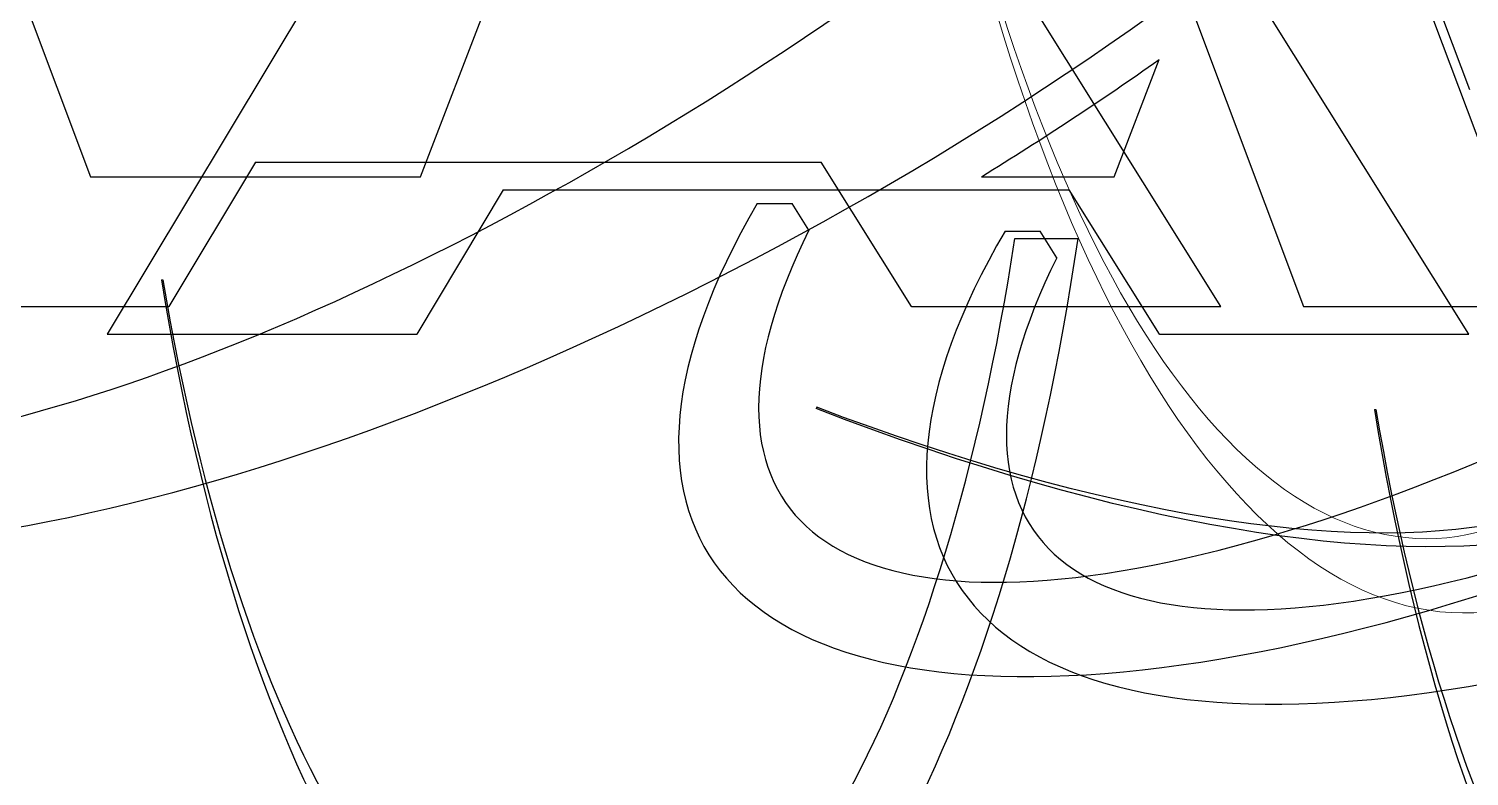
# Model space of a CAD drawing. Header units: millimetres. Extents: x -512 to 1189, y -10 to 841.
# Drawn here: x 5.837 to 9.328, y 1.361 to 3.174 of the extents above; entities that cross this region are included whole.
import ezdxf
from ezdxf.enums import TextEntityAlignment as Align

# ---------------------------------------------------------------- set-up
doc = ezdxf.new("R2010")
doc.units = ezdxf.units.MM
for name, color, linetype, lineweight in [('5', 7, 'Continuous', 25), ('FRAME', 7, 'Continuous', 25), ('FRAME TEXT (THICK)', 7, 'Continuous', 35), ('gen - FRAME', 7, 'Continuous', 9), ('gen - FRAME TEXT', 7, 'Continuous', 25), ('gen - FRAME TEXT (THICK)', 7, 'Continuous', 25), ('gen - FRAME TEXT (THIN)', 7, 'Continuous', 9), ('PTEXT', 1, 'Continuous', 25)]:
    doc.layers.add(name, color=color, linetype=linetype, lineweight=lineweight)
doc.layers.add('PS', color=3, linetype='Continuous')
doc.styles.add('AWE FONT', font='awe-font.shx', dxfattribs={"width": 0.8})
doc.styles.add('ROMANS', font='ROMANS.shx', dxfattribs={"height": 3.5})

# ---------------------------------------------------------------- blocks, each defined once
blk = doc.blocks.new('SB-IL_996-5.2(block)')
at = {"layer": 'FRAME', "linetype": 'Continuous'}
for p, q in [((5.2367, 4.8149), (5.9867, 2.8149)), ((6.7867, 2.8149), (7.2827, 4.1045)), ((8.4675, 2.8149), (8.5766, 3.0987)), ((5.9867, 2.8149), (6.7867, 2.8149)), ((8.1463, 2.8149), (8.4675, 2.8149)), ((8.2272, 2.6649), (8.3802, 2.6649)), ((6.1586, 2.5649), (6.1622, 2.5649)), ((7.7471, 2.2557), (7.7454, 2.2528))]:
    blk.add_line(p, q, dxfattribs=at)
for centre, major_axis, ratio, start_param, end_param in [((7.175, 3.9926), (2.4457, 1.6496), 0.338983, 2.603858, 5.0755), ((7.2867, 3.815), (2.7496, 1.5875), 0.377953, 2.556825, 5.108861), ((7.2617, 3.8149), (0, 3.175), 0.377953, 1.97545, 4.341757), ((7.1867, 3.8149), (0, 3.025), 0.371901, 1.996787, 4.322414)]:
    blk.add_ellipse(centre, major_axis=major_axis, ratio=ratio, start_param=start_param, end_param=end_param, dxfattribs=at)
at = {"layer": 'FRAME', "linetype": 'Continuous', "extrusion": (0, 0, -1)}
for centre, major_axis, ratio, start_param, end_param in [((7.2617, 3.8149), (2.7496, -1.5875), 0.377953, 5.94315, 7.466398), ((7.2242, 3.75), (2.6197, -1.5125), 0.371901, 5.932018, 7.446069)]:
    blk.add_ellipse(centre, major_axis=major_axis, ratio=ratio, start_param=start_param, end_param=end_param, dxfattribs=at)
at = {"layer": 'FRAME', "linetype": 'Continuous'}
blk.add_open_spline([(8.1463, 2.8149), (8.2938, 2.9059), (8.4379, 3.0009), (8.5766, 3.0987)], degree=3, dxfattribs=at)
at = {"layer": 'FRAME', "style": 'AWE FONT', "width": 0.7}
for tag, p in [('USED ON 01 - PREFIX', (12.5097, 271.6617)), ('USED ON 01 - DRG NUMBER', (12.5105, 268.3207)), ('USED ON 02 - PREFIX', (12.5097, 263.6617)), ('USED ON 02 - DRG NUMBER', (12.5105, 260.3207)), ('USED ON 03 - PREFIX', (12.5097, 255.6617)), ('USED ON 03 - DRG NUMBER', (12.5105, 252.3207)), ('USED ON 04 - PREFIX', (12.5097, 247.6617)), ('USED ON 04 - DRG NUMBER', (12.5105, 244.3207)), ('USED ON 05 - PREFIX', (12.5097, 239.6617)), ('USED ON 05 - DRG NUMBER', (12.5105, 236.3207)), ('USED ON 06 - PREFIX', (12.5097, 231.6617)), ('USED ON 06 - DRG NUMBER', (12.5105, 228.3207)), ('USED ON 07 - PREFIX', (12.5097, 223.6617)), ('USED ON 07 - DRG NUMBER', (12.5105, 220.3207)), ('USED ON 08 - PREFIX', (12.5097, 215.6617)), ('USED ON 08 - DRG NUMBER', (12.5105, 212.3207)), ('USED ON 09 - PREFIX', (12.5097, 207.6617)), ('USED ON 09 - DRG NUMBER', (10.9438, 204.3207)), ('USED ON 10 - PREFIX', (12.5097, 199.6617)), ('USED ON 10 - DRG NUMBER', (10.9438, 196.8207)), ('USED ON 11 - PREFIX', (12.5097, 192.1616)), ('USED ON 11 - DRG NUMBER', (12.5105, 188.3207)), ('USED ON 12 - PREFIX', (12.5097, 183.6616)), ('USED ON 12 - DRG NUMBER', (12.5105, 179.8207)), ('USED ON 13 - PREFIX', (12.5097, 175.1616)), ('USED ON 13 - DRG NUMBER', (12.5105, 171.3207))]:
    blk.add_attdef(tag, text='', height=2, dxfattribs=at).set_placement(p, align=Align.CENTER)
at = {"layer": 'FRAME', "style": 'ROMANS', "flags": 8}
blk.add_attdef('COPYRIGHT YEAR', (5.5207, 127.8278), '', height=2, rotation=90, dxfattribs=at)
at = {"layer": 'FRAME', "width": 0.8, "flags": 8}
for tag, p, style in [('DRAWING OFFICE ID', (12.3053, 84.4983), 'AWE FONT'), ('CERTIFIED', (99.2255, 68.908), 'ROMANS'), ('DRAWING OFFICE REF', (164.6795, 68.6009), 'ROMANS'), ('CHECKED', (99.4778, 62.864), 'ROMANS'), ('RESPONSIBLE AUTHORITY', (165.0008, 62.864), 'ROMANS'), ('DRAWN', (99.4768, 56.8514), 'ROMANS'), ('SUB CONTRACTOR', (164.9998, 56.8514), 'ROMANS')]:
    blk.add_attdef(tag, p, '', height=2.5, dxfattribs=dict(at, style=style))
at = {"layer": 'FRAME', "style": 'ROMANS', "flags": 8}
for tag, p in [('DRAWING OFFICE LOCATION', (11.3702, 79.1075)), ('ESTABLISHMENT (A OR B)', (15.8516, 74.4416))]:
    blk.add_attdef(tag, text='', height=2.5, dxfattribs=at).set_placement(p, align=Align.CENTER)
for tag, width, p in [('ISSUE 14', 0.8, (60.3857, 69.1324)), ('CHANGE NO 14', 0.8, (29.368, 69.0253)), ('DATE 14', 0.7, (74.0728, 69.0253)), ('ISSUE 13', 0.8, (60.3857, 64.8824)), ('CHANGE NO 13', 0.8, (29.368, 64.7753)), ('DATE 13', 0.7, (74.0728, 64.7753)), ('ISSUE 12', 0.8, (60.3857, 60.6324)), ('CHANGE NO 12', 0.8, (29.368, 60.5253)), ('DATE 12', 0.7, (74.0728, 60.5253)), ('ISSUE 11', 0.8, (60.3857, 56.3824)), ('CHANGE NO 11', 0.8, (29.368, 56.2753)), ('DATE 11', 0.7, (74.0728, 56.2753)), ('ISSUE 10', 0.8, (60.3857, 52.1324)), ('CHANGE NO 10', 0.8, (29.368, 52.0253)), ('DATE 10', 0.7, (74.0728, 52.0253)), ('ISSUE 9', 0.8, (60.3857, 47.8824)), ('CHANGE NO 9', 0.8, (29.368, 47.7753)), ('DATE 9', 0.7, (74.0728, 47.7753)), ('ISSUE 8', 0.8, (60.3857, 43.6325)), ('CHANGE NO 8', 0.8, (29.368, 43.5253)), ('DATE 8', 0.7, (74.0728, 43.5253)), ('ISSUE 7', 0.8, (60.3857, 39.3825)), ('CHANGE NO 7', 0.8, (29.368, 39.2753)), ('DATE 7', 0.7, (74.0728, 39.2753)), ('ISSUE 6', 0.8, (60.3857, 35.1325)), ('CHANGE NO 6', 0.8, (29.368, 35.0253)), ('DATE 6', 0.7, (74.0728, 35.0253)), ('ISSUE 5', 0.8, (60.3857, 30.8825)), ('CHANGE NO 5', 0.8, (29.368, 30.7753)), ('DATE 5', 0.7, (74.0728, 30.7753)), ('ISSUE 4', 0.8, (60.3857, 26.6325)), ('CHANGE NO 4', 0.8, (29.368, 26.5253)), ('DATE 4', 0.7, (74.0728, 26.5253)), ('ISSUE 3', 0.8, (60.3857, 22.3825)), ('CHANGE NO 3', 0.8, (29.368, 22.2753)), ('DATE 3', 0.7, (74.0728, 22.2753)), ('ISSUE 2', 0.8, (60.3857, 18.1325)), ('CHANGE NO 2', 0.8, (29.368, 18.0253)), ('DATE 2', 0.7, (74.0728, 18.0253)), ('ISSUE 1', 0.8, (59.9502, 13.8825)), ('CHANGE NO 1', 0.8, (28.9326, 13.7753)), ('DATE 1', 0.7, (73.7299, 13.7753))]:
    blk.add_attdef(tag, text='', height=2.5, dxfattribs=dict(at, width=width)).set_placement(p, align=Align.CENTER)
at = {"layer": 'FRAME', "style": 'ROMANS', "width": 0.7, "flags": 8}
blk.add_attdef('CAD REF', text='', height=2.5, dxfattribs=at).set_placement((202.5483, 50.4299), align=Align.RIGHT)
at = {"layer": 'FRAME', "style": 'ROMANS', "flags": 8}
for tag, p in [('SHEET NUMBER 1', (197.6399, 13.2703)), ('NUMBER OF SHEETS 1', (197.6399, 9.3011))]:
    blk.add_attdef(tag, p, '', height=2.5, dxfattribs=at)
at = {"layer": 'FRAME', "style": 'ROMANS'}
blk.add_attdef('TEMPORY CAD REF', (72.3545, 2.7644), '', height=2.5, dxfattribs=at)
at = {"layer": 'FRAME TEXT (THICK)', "style": 'ROMANS', "flags": 8}
for tag, height, width, p in [('PROTECTIVE MARKING 1', 5, 0.8, (102.9696, 285.3611)), ('TITLE 1', 3.5, 0.7, (167.7672, 35.9392)), ('TITLE 2', 3.5, 0.7, (168.0946, 33.3476)), ('TITLE 3', 3.5, 0.7, (168.0811, 30.9346)), ('PROTECTIVE MARKING 2', 5, 0.75, (176.3787, 19.7321)), ('DRAWING NUMBER 1', 5, 0.8, (169.1259, 9.8028))]:
    blk.add_attdef(tag, text='', height=height, dxfattribs=dict(at, width=width)).set_placement(p, align=Align.CENTER)
at = {"layer": 'FRAME TEXT (THICK)', "style": 'ROMANS', "width": 0.7, "flags": 8}
for tag, p in [('SERVICE CODE(S) 1', (97.1832, 40.6225)), ('BUILDING(S) COVERED 1', (122.4506, 40.6225)), ('SERVICE CODE(S) 2', (97.4689, 36.188)), ('BUILDING(S) COVERED 2', (122.7363, 36.188)), ('SERVICE CODE(S) 3', (97.4689, 31.7536)), ('BUILDING(S) COVERED 3', (122.7363, 31.7536)), ('SERVICE CODE(S) 4', (97.5165, 27.3191)), ('BUILDING(S) COVERED 4', (122.7839, 27.3191)), ('SERVICE CODE(S) 5', (97.615, 22.8557)), ('BUILDING(S) COVERED 5', (122.7363, 22.8846)), ('SERVICE CODE(S) 6', (97.4689, 18.4502)), ('BUILDING(S) COVERED 6', (122.7363, 18.4502)), ('SERVICE CODE(S) 7', (97.4689, 14.0157)), ('BUILDING(S) COVERED 7', (122.7363, 14.0157)), ('SERVICE CODE(S) 8', (97.4689, 9.807)), ('BUILDING(S) COVERED 8', (122.7363, 9.807))]:
    blk.add_attdef(tag, text='', height=2.5, dxfattribs=at).set_placement(p, align=Align.MIDDLE_CENTER)
blk = doc.blocks.new('SB-DL_995-5.2(block)')
at = {"layer": 'FRAME', "linetype": 'Continuous'}
for p, q in [((5.2367, 4.8149), (5.9867, 2.8149)), ((6.7867, 2.8149), (7.2827, 4.1045)), ((8.4675, 2.8149), (8.5766, 3.0987)), ((5.9867, 2.8149), (6.7867, 2.8149)), ((8.1463, 2.8149), (8.4675, 2.8149)), ((8.2272, 2.6649), (8.3802, 2.6649)), ((6.1586, 2.5649), (6.1622, 2.5649)), ((7.7471, 2.2557), (7.7454, 2.2528))]:
    blk.add_line(p, q, dxfattribs=at)
for centre, major_axis, ratio, start_param, end_param in [((7.175, 3.9926), (2.4457, 1.6496), 0.338983, 2.603858, 5.0755), ((7.2867, 3.815), (2.7496, 1.5875), 0.377953, 2.556825, 5.108861), ((7.2617, 3.8149), (0, 3.175), 0.377953, 1.97545, 4.341757), ((7.1867, 3.8149), (0, 3.025), 0.371901, 1.996787, 4.322414)]:
    blk.add_ellipse(centre, major_axis=major_axis, ratio=ratio, start_param=start_param, end_param=end_param, dxfattribs=at)
at = {"layer": 'FRAME', "linetype": 'Continuous', "extrusion": (0, 0, -1)}
for centre, major_axis, ratio, start_param, end_param in [((7.2617, 3.8149), (2.7496, -1.5875), 0.377953, 5.94315, 7.466398), ((7.2242, 3.75), (2.6197, -1.5125), 0.371901, 5.932018, 7.446069)]:
    blk.add_ellipse(centre, major_axis=major_axis, ratio=ratio, start_param=start_param, end_param=end_param, dxfattribs=at)
at = {"layer": 'FRAME', "linetype": 'Continuous'}
blk.add_open_spline([(8.1463, 2.8149), (8.2938, 2.9059), (8.4379, 3.0009), (8.5766, 3.0987)], degree=3, dxfattribs=at)
at = {"layer": 'FRAME', "style": 'AWE FONT', "width": 0.7}
for tag, p in [('USED ON 01 - PREFIX', (12.5097, 271.6617)), ('USED ON 01 - DRG NUMBER', (12.5105, 268.3207)), ('USED ON 02 - PREFIX', (12.5097, 263.6617)), ('USED ON 02 - DRG NUMBER', (12.5105, 260.3207)), ('USED ON 03 - PREFIX', (12.5097, 255.6617)), ('USED ON 03 - DRG NUMBER', (12.5105, 252.3207)), ('USED ON 04 - PREFIX', (12.5097, 247.6617)), ('USED ON 04 - DRG NUMBER', (12.5105, 244.3207)), ('USED ON 05 - PREFIX', (12.5097, 239.6617)), ('USED ON 05 - DRG NUMBER', (12.5105, 236.3207)), ('USED ON 06 - PREFIX', (12.5097, 231.6617)), ('USED ON 06 - DRG NUMBER', (12.5105, 228.3207)), ('USED ON 07 - PREFIX', (12.5097, 223.6617)), ('USED ON 07 - DRG NUMBER', (12.5105, 220.3207)), ('USED ON 08 - PREFIX', (12.5097, 215.6617)), ('USED ON 08 - DRG NUMBER', (12.5105, 212.3207)), ('USED ON 09 - PREFIX', (12.5097, 207.6617)), ('USED ON 09 - DRG NUMBER', (10.9438, 204.3207)), ('USED ON 10 - PREFIX', (12.5097, 199.6617)), ('USED ON 10 - DRG NUMBER', (10.9438, 196.8207)), ('USED ON 11 - PREFIX', (12.5097, 192.1616)), ('USED ON 11 - DRG NUMBER', (12.5105, 188.3207)), ('USED ON 12 - PREFIX', (12.5097, 183.6616)), ('USED ON 12 - DRG NUMBER', (12.5105, 179.8207)), ('USED ON 13 - PREFIX', (12.5097, 175.1616)), ('USED ON 13 - DRG NUMBER', (12.5105, 171.3207))]:
    blk.add_attdef(tag, text='', height=2, dxfattribs=at).set_placement(p, align=Align.CENTER)
at = {"layer": 'FRAME', "style": 'ROMANS', "flags": 8}
blk.add_attdef('COPYRIGHT YEAR', (5.5207, 127.8278), '', height=2, rotation=90, dxfattribs=at)
for tag, p in [('DRAWING OFFICE ID', (12.3053, 84.4983)), ('SHEET NUMBER 1', (197.6399, 13.2703)), ('NUMBER OF SHEETS 1', (197.6399, 9.3011))]:
    blk.add_attdef(tag, p, '', height=2.5, dxfattribs=at)
for tag, p in [('DRAWING OFFICE LOCATION', (11.3702, 79.1075)), ('ESTABLISHMENT (A OR B)', (15.8516, 74.4416))]:
    blk.add_attdef(tag, text='', height=2.5, dxfattribs=at).set_placement(p, align=Align.CENTER)
for tag, width, p in [('ISSUE 14', 0.8, (60.747, 69.1324)), ('CHANGE NO 14', 0.8, (29.368, 69.0253)), ('DATE 14', 0.7, (74.0728, 69.0253)), ('ISSUE 13', 0.8, (60.747, 64.8824)), ('CHANGE NO 13', 0.8, (29.368, 64.7753)), ('DATE 13', 0.7, (74.0728, 64.7753)), ('ISSUE 12', 0.8, (60.747, 60.6324)), ('CHANGE NO 12', 0.8, (29.368, 60.5253)), ('DATE 12', 0.7, (74.0728, 60.5253)), ('ISSUE 11', 0.8, (60.747, 56.3824)), ('CHANGE NO 11', 0.8, (29.368, 56.2753)), ('DATE 11', 0.7, (74.0728, 56.2753)), ('ISSUE 10', 0.8, (60.747, 52.1324)), ('CHANGE NO 10', 0.8, (29.368, 52.0253)), ('DATE 10', 0.7, (74.0728, 52.0253)), ('ISSUE 9', 0.8, (60.747, 47.8824)), ('CHANGE NO 9', 0.8, (29.368, 47.7753)), ('DATE 9', 0.7, (74.0728, 47.7753)), ('ISSUE 8', 0.8, (60.747, 43.6325)), ('CHANGE NO 8', 0.8, (29.368, 43.5253)), ('DATE 8', 0.7, (74.0728, 43.5253)), ('ISSUE 7', 0.8, (60.747, 39.3825)), ('CHANGE NO 7', 0.8, (29.368, 39.2753)), ('DATE 7', 0.7, (74.0728, 39.2753)), ('ISSUE 6', 0.8, (60.747, 35.1325)), ('CHANGE NO 6', 0.8, (29.368, 35.0253)), ('DATE 6', 0.7, (74.0728, 35.0253)), ('ISSUE 5', 0.8, (60.747, 30.8825)), ('CHANGE NO 5', 0.8, (29.368, 30.7753)), ('DATE 5', 0.7, (74.0728, 30.7753)), ('ISSUE 4', 0.8, (60.747, 26.6325)), ('CHANGE NO 4', 0.8, (29.368, 26.5253)), ('DATE 4', 0.7, (74.0728, 26.5253)), ('ISSUE 3', 0.8, (60.747, 22.3825)), ('CHANGE NO 3', 0.8, (29.368, 22.2753)), ('DATE 3', 0.7, (74.0728, 22.2753)), ('ISSUE 2', 0.8, (60.747, 18.1325)), ('CHANGE NO 2', 0.8, (29.368, 18.0253)), ('DATE 2', 0.7, (74.0728, 18.0253)), ('ISSUE 1', 0.8, (60.3115, 13.8825)), ('CHANGE NO 1', 0.8, (28.9326, 13.7753)), ('DATE 1', 0.7, (73.7299, 13.7753))]:
    blk.add_attdef(tag, text='', height=2.5, dxfattribs=dict(at, width=width)).set_placement(p, align=Align.CENTER)
at = {"layer": 'FRAME', "style": 'ROMANS', "width": 0.8, "flags": 8}
for tag, p in [('CERTIFIED', (99.2255, 68.908)), ('DRAWING OFFICE REF', (164.6795, 68.6009)), ('CHECKED', (99.4778, 62.864)), ('RESPONSIBLE AUTHORITY', (165.0008, 62.864)), ('DRAWN', (99.4768, 56.8514)), ('SUB CONTRACTOR', (164.9998, 56.8514))]:
    blk.add_attdef(tag, p, '', height=2.5, dxfattribs=at)
at = {"layer": 'FRAME', "style": 'ROMANS', "width": 0.65, "flags": 8}
blk.add_attdef('CAD REF', text='', height=2.5, dxfattribs=at).set_placement((202.5483, 50.4299), align=Align.RIGHT)
at = {"layer": 'FRAME', "style": 'ROMANS'}
blk.add_attdef('TEMPORY CAD REF', (72.3545, 2.7644), '', height=2.5, dxfattribs=at)
at = {"layer": 'FRAME TEXT (THICK)', "style": 'ROMANS', "flags": 8}
for tag, height, width, p in [('PROTECTIVE MARKING 1', 5, 0.8, (102.9696, 285.3611)), ('TITLE 1', 3.5, 0.7, (167.7672, 36.2186)), ('TITLE 2', 3.5, 0.7, (168.0946, 33.6269)), ('TITLE 3', 3.5, 0.7, (168.0811, 31.214)), ('PROTECTIVE MARKING 2', 5, 0.75, (176.3787, 19.7321)), ('DRAWING NUMBER 1', 5, 0.8, (169.1259, 9.8028))]:
    blk.add_attdef(tag, text='', height=height, dxfattribs=dict(at, width=width)).set_placement(p, align=Align.CENTER)
at = {"layer": 'FRAME TEXT (THICK)', "style": 'ROMANS', "width": 0.7, "flags": 8}
for tag, p in [('SERVICE CODE(S) 1', (97.1832, 40.6225)), ('BUILDING(S) COVERED 1', (122.4506, 40.6225)), ('SERVICE CODE(S) 2', (97.4689, 36.188)), ('BUILDING(S) COVERED 2', (122.7363, 36.188)), ('SERVICE CODE(S) 3', (97.4689, 31.7536)), ('BUILDING(S) COVERED 3', (122.7363, 31.7536)), ('SERVICE CODE(S) 4', (97.5165, 27.3191)), ('BUILDING(S) COVERED 4', (122.7839, 27.3191)), ('SERVICE CODE(S) 5', (97.615, 22.8557)), ('BUILDING(S) COVERED 5', (122.7363, 22.8846)), ('SERVICE CODE(S) 6', (97.4689, 18.4502)), ('BUILDING(S) COVERED 6', (122.7363, 18.4502)), ('SERVICE CODE(S) 7', (97.4689, 14.0157)), ('BUILDING(S) COVERED 7', (122.7363, 14.0157)), ('SERVICE CODE(S) 8', (97.4689, 9.807)), ('BUILDING(S) COVERED 8', (122.7363, 9.807))]:
    blk.add_attdef(tag, text='', height=2.5, dxfattribs=at).set_placement(p, align=Align.MIDDLE_CENTER)
blk = doc.blocks.new('Border A1')
at = {"layer": 'PS', "linetype": 'Continuous'}
for p, q in [((7.2274, 4.4329), (6.0274, 2.4329)), ((9.3274, 2.4329), (8.0774, 4.4329)), ((8.7774, 4.4329), (9.5274, 2.4329)), ((6.9874, 2.7829), (6.7774, 2.4329)), ((6.9874, 2.7829), (8.3586, 2.7829)), ((8.5774, 2.4329), (8.3586, 2.7829)), ((8.2034, 2.6829), (8.2885, 2.6829)), ((8.3288, 2.6183), (8.2885, 2.6829)), ((6.0274, 2.4329), (6.7774, 2.4329)), ((8.5774, 2.4329), (9.3274, 2.4329))]:
    blk.add_line(p, q, dxfattribs=at)
for centre, major_axis, ratio, start_param, end_param in [((10.7157, 3.6105), (2.4457, 1.6496), 0.338983, 2.603858, 5.0755), ((10.8274, 3.433), (2.7496, 1.5875), 0.377953, 2.556825, 5.108861)]:
    blk.add_ellipse(centre, major_axis=major_axis, ratio=ratio, start_param=start_param, end_param=end_param, dxfattribs=at)
at = {"layer": 'PTEXT', "color": 141, "style": 'ROMANS', "width": 0.8, "flags": 8}
for tag, p in [('U/L_CLASS', (75.5, 569)), ('TITLE_1', (758.5, 50)), ('TITLE_2', (758.5, 47)), ('TITLE_3', (758.5, 42)), ('L/R_CLASS', (758.5, 23))]:
    blk.add_attdef(tag, text='', height=5, dxfattribs=at).set_placement(p, align=Align.CENTER)
at = {"layer": 'PTEXT', "color": 3, "style": 'ROMANS', "width": 0.8, "flags": 8}
for tag, p in [('U/L_SHTNO', (139, 562.5)), ('U/L_NOSHT', (139, 555)), ('BLDG', (17.1676, 89.3859)), ('EST', (23.2429, 83.6375)), ('ISSUE9', (119, 74)), ('ISSUE8', (119, 67)), ('CERTIFIED', (18.2112, 65.2438)), ('ISSUE7', (119, 60)), ('ISSUE6', (119, 53)), ('ISSUE5', (119, 46)), ('SCALE', (549.5059, 41.0079)), ('ISSUE4', (119, 39)), ('DIMS_IN', (569.4529, 39)), ('CHECKED', (18.2112, 37.2257)), ('ISSUE3', (119, 32)), ('ISSUE2', (119, 25)), ('ISSUE1', (119, 18)), ('DRAWN', (18.2112, 16.064)), ('L/R_SHTNO', (824, 14.75)), ('L/R_NOSHT', (824, 8.75))]:
    blk.add_attdef(tag, text='', height=3.5, dxfattribs=at).set_placement(p, align=Align.CENTER)
at = {"layer": 'PTEXT', "color": 141, "style": 'ROMANS', "width": 0.8, "flags": 8}
for tag, p in [('U/L_HR', (75, 557)), ('L/R_HR', (753, 10))]:
    blk.add_attdef(tag, p, '', height=7, dxfattribs=at)
at = {"layer": 'PTEXT', "color": 3, "style": 'ROMANS', "width": 0.8, "flags": 8}
blk.add_attdef('COPY_DATE', (11.5, 166.5), '', height=2.5, rotation=90, dxfattribs=at)
at = {"layer": 'PTEXT', "color": 3, "style": 'ROMANS', "flags": 8}
for tag, p, width in [('DO_NO', (16.6902, 94.9939), 0.8), ('CHANGE_NO9', (42, 74), 0.8), ('DATE9', (87.5, 74), 0.65), ('CHANGE_NO8', (42, 67), 0.8), ('DATE8', (87.5, 67), 0.65), ('CHANGE_NO7', (42, 60), 0.8), ('DATE7', (87.5, 60), 0.65), ('CHANGE_NO6', (42, 53), 0.8), ('DATE6', (87.5, 53), 0.65), ('CHANGE_NO5', (42, 46), 0.8), ('DATE5', (87.5, 46), 0.65), ('CHANGE_NO4', (42, 39), 0.8), ('DATE4', (87.5, 39), 0.65), ('CHANGE_NO3', (42, 32), 0.8), ('DATE3', (87.5, 32), 0.65), ('CHANGE_NO2', (42, 25), 0.8), ('DATE2', (87.5, 25), 0.65), ('CHANGE_NO1', (42, 18), 0.8), ('DATE1', (87.5, 18), 0.65)]:
    blk.add_attdef(tag, p, '', height=3.5, dxfattribs=dict(at, width=width))
at = {"layer": 'PTEXT', "color": 3, "style": 'ROMANS', "width": 0.8, "flags": 8}
for tag, p in [('PATH_NAME', (683, 57)), ('DRAW_NAME', (683, 50))]:
    blk.add_attdef(tag, text='', height=3.5, dxfattribs=at).set_placement(p, align=Align.RIGHT)
blk = doc.blocks.new('Border A2')
at = {"layer": 'PS', "linetype": 'Continuous'}
for p, q in [((8.7267, 2.4999), (7.4767, 4.4999)), ((8.1767, 4.4999), (8.9267, 2.4999)), ((8.7767, 4.4999), (9.3292, 3.0264)), ((6.3867, 2.8499), (6.1767, 2.4999)), ((6.3867, 2.8499), (7.758, 2.8499)), ((7.9767, 2.4999), (7.758, 2.8499)), ((7.6028, 2.7499), (7.6878, 2.7499)), ((7.7281, 2.6853), (7.6878, 2.7499)), ((5.4267, 2.4999), (6.1767, 2.4999)), ((7.9767, 2.4999), (8.7267, 2.4999)), ((8.9267, 2.4999), (9.7267, 2.4999)), ((9.0986, 2.2499), (9.1023, 2.2499))]:
    blk.add_line(p, q, dxfattribs=at)
for centre, major_axis, ratio, start_param, end_param in [((10.1151, 3.6775), (2.4457, 1.6496), 0.338983, 2.603858, 5.0755), ((10.2267, 3.4999), (2.7496, 1.5875), 0.377953, 2.556825, 5.108861), ((10.2017, 3.4999), (0, 3.175), 0.377953, 1.97545, 4.341757), ((10.1267, 3.4999), (0, 3.025), 0.371901, 1.996787, 4.322414)]:
    blk.add_ellipse(centre, major_axis=major_axis, ratio=ratio, start_param=start_param, end_param=end_param, dxfattribs=at)
at = {"layer": 'PTEXT', "color": 141, "style": 'ROMANS', "width": 0.8, "flags": 8}
for tag, p in [('U/L_CLASS', (77, 392)), ('TITLE_1', (513, 51)), ('TITLE_2', (513, 48)), ('TITLE_3', (513, 43)), ('L/R_CLASS', (513, 23.5))]:
    blk.add_attdef(tag, text='', height=5, dxfattribs=at).set_placement(p, align=Align.CENTER)
at = {"layer": 'PTEXT', "color": 3, "style": 'ROMANS', "width": 0.8, "flags": 8}
for tag, p in [('U/L_SHTNO', (140, 384)), ('U/L_NOSHT', (140, 377)), ('BLDG', (17.1734, 81.7138)), ('EST', (23.6214, 75.7049)), ('CERTIFIED', (17.7723, 57.4654)), ('ISSUE7', (124.5, 56.5)), ('ISSUE6', (124.5, 49.5)), ('ISSUE5', (124.5, 42.5)), ('SCALE', (304.4219, 40.8629)), ('DIMS_IN', (324.7359, 38.6308)), ('CHECKED', (17.7723, 36.6596)), ('ISSUE4', (124.5, 35.5)), ('ISSUE3', (124.5, 28.5)), ('ISSUE2', (124.5, 21.5)), ('L/R_SHTNO', (579, 15.5)), ('DRAWN', (17.7723, 14.8061)), ('ISSUE1', (124.5, 14.5)), ('L/R_NOSHT', (579, 9))]:
    blk.add_attdef(tag, text='', height=3.5, dxfattribs=at).set_placement(p, align=Align.CENTER)
at = {"layer": 'PTEXT', "color": 141, "style": 'ROMANS', "width": 0.8, "flags": 8}
for tag, p in [('U/L_HR', (79, 379)), ('L/R_HR', (511, 10.5))]:
    blk.add_attdef(tag, p, '', height=7, dxfattribs=at)
at = {"layer": 'PTEXT', "color": 3, "style": 'ROMANS', "width": 0.8, "flags": 8}
blk.add_attdef('COPY_DATE', (11.5, 162), '', height=2.5, rotation=90, dxfattribs=at)
at = {"layer": 'PTEXT', "color": 3, "style": 'ROMANS', "flags": 8}
for tag, p, width in [('DO_NO', (16.8718, 86.8395), 0.8), ('CHANGE_NO7', (39, 56.5), 0.8), ('DATE7', (90, 56.5), 0.65), ('CHANGE_NO6', (39, 49.5), 0.8), ('DATE6', (90, 49.5), 0.65), ('CHANGE_NO5', (39, 42.5), 0.8), ('DATE5', (90, 42.5), 0.65), ('CHANGE_NO4', (39, 35.5), 0.8), ('DATE4', (90, 35.5), 0.65), ('CHANGE_NO3', (39, 28.5), 0.8), ('DATE3', (90, 28.5), 0.65), ('CHANGE_NO2', (39, 21.5), 0.8), ('DATE2', (90, 21.5), 0.65), ('CHANGE_NO1', (39, 14.5), 0.8), ('DATE1', (90, 14.5), 0.65)]:
    blk.add_attdef(tag, p, '', height=3.5, dxfattribs=dict(at, width=width))
at = {"layer": 'PTEXT', "color": 3, "style": 'ROMANS', "width": 0.8, "flags": 8}
for tag, p in [('PATH_NAME', (439, 56.75)), ('DRAW_NAME', (439, 50.5))]:
    blk.add_attdef(tag, text='', height=3.5, dxfattribs=at).set_placement(p, align=Align.RIGHT)
blk = doc.blocks.new('HR-A1_801-6.1(block)')
at = {"layer": 'gen - FRAME', "linetype": 'Continuous'}
for p, q in [((7.2274, 4.4329), (6.0274, 2.4329)), ((9.3274, 2.4329), (8.0774, 4.4329)), ((8.7774, 4.4329), (9.5274, 2.4329)), ((6.9874, 2.7829), (6.7774, 2.4329)), ((6.9874, 2.7829), (8.3586, 2.7829)), ((8.5774, 2.4329), (8.3586, 2.7829)), ((8.2034, 2.6829), (8.2885, 2.6829)), ((8.3288, 2.6183), (8.2885, 2.6829)), ((6.0274, 2.4329), (6.7774, 2.4329)), ((8.5774, 2.4329), (9.3274, 2.4329))]:
    blk.add_line(p, q, dxfattribs=at)
for centre, major_axis, ratio, start_param, end_param in [((10.7157, 3.6105), (2.4457, 1.6496), 0.338983, 2.603858, 5.0755), ((10.8274, 3.433), (2.7496, 1.5875), 0.377953, 2.556825, 5.108861)]:
    blk.add_ellipse(centre, major_axis=major_axis, ratio=ratio, start_param=start_param, end_param=end_param, dxfattribs=at)
at = {"layer": 'gen - FRAME TEXT (THICK)', "style": 'ROMANS', "width": 0.8, "flags": 8}
for tag, height, p in [('PROTECTIVE MARKING 1', 7, (99.435, 571.8422)), ('DRAWING NUMBER 1', 7, (77.9108, 556.5938)), ('TITLE 1', 5, (757.9294, 49.9482)), ('TITLE 2', 5, (758.5, 47)), ('TITLE 3', 5, (758.5, 42)), ('PROTECTIVE MARKING 2', 7, (781.1386, 24.4137)), ('DRAWING NUMBER 2', 7, (758.2588, 10.6063))]:
    blk.add_attdef(tag, text='', height=height, dxfattribs=at).set_placement(p, align=Align.CENTER)
at = {"layer": 'gen - FRAME TEXT (THIN)', "style": 'ROMANS', "flags": 8}
for tag, width, p in [('SHEET NUMBER 1', 0.8, (139, 562.5)), ('NUMBER OF SHEETS 1', 0.8, (139, 555)), ('DRAWING OFFICE LOCATION', 0.8, (17.1676, 89.3859)), ('ESTABLISHMENT (A OR B)', 0.8, (23.2429, 83.6375)), ('MP 9', 0.8, (131.3743, 74.2716)), (' DATE 9', 0.65, (96.4354, 74)), ('ISSUE 9', 0.8, (119, 74)), ('CHANGE NO 9', 0.8, (51.4654, 73.7693)), ('MP 8', 0.8, (131.3743, 67.2716)), ('DATE 8', 0.65, (96.4354, 67)), ('ISSUE 8', 0.8, (119, 67)), ('CHANGE NO 8', 0.8, (51.4654, 66.7693)), ('MP 7', 0.8, (131.3743, 60.2716)), ('DATE 7', 0.65, (96.4354, 60)), ('ISSUE 7', 0.8, (119, 60)), ('CHANGE NO 7', 0.8, (51.4654, 59.7693)), ('MP 6', 0.8, (131.3743, 53.2716)), ('DATE 6', 0.65, (96.4354, 53)), ('ISSUE 6', 0.8, (119, 53)), ('CHANGE NO 6', 0.8, (51.4654, 52.7693)), ('MP 5', 0.8, (131.3743, 46.2716)), ('DATE 5', 0.65, (96.4354, 46)), ('ISSUE 5', 0.8, (119, 46)), ('CHANGE NO 5', 0.8, (51.4654, 45.7693)), ('SCALE', 0.8, (549.5059, 41.0079)), ('CONTRACTOR DRAWING NO', 0.8, (649.1303, 40.6931)), ('MP 4', 0.8, (131.3743, 39.2716)), ('DATE 4', 0.65, (96.4354, 39)), ('ISSUE 4', 0.8, (119, 39)), ('DIMS IN', 0.8, (569.4529, 39)), ('CHANGE NO 4', 0.8, (51.4654, 38.7693)), ('MP 3', 0.8, (131.3743, 32.2716)), ('DATE 3', 0.65, (96.4354, 32)), ('ISSUE 3', 0.8, (119, 32)), ('CHANGE NO 3', 0.8, (51.4654, 31.7693)), ('RESPONSIBLE AUTHORITY', 0.8, (653.0567, 26.717)), ('MP 2', 0.8, (131.3743, 25.2716)), ('DATE 2', 0.65, (96.4354, 25)), ('ISSUE 2', 0.8, (119, 25)), ('CHANGE NO 2', 0.8, (51.4654, 24.7693)), ('MP 1', 0.8, (131.3743, 18.2716)), ('DATE 1', 0.65, (96.4354, 18)), ('ISSUE 1', 0.8, (119, 18)), ('CHANGE NO 1', 0.8, (51.4654, 17.7693)), ('SHEET NUMBER 2', 0.8, (824, 14.75)), ('NUMBER OF SHEETS 2', 0.8, (824, 8.75))]:
    blk.add_attdef(tag, text='', height=3.5, dxfattribs=dict(at, width=width)).set_placement(p, align=Align.CENTER)
at = {"layer": 'gen - FRAME TEXT (THIN)', "style": 'ROMANS', "width": 0.8, "flags": 8}
blk.add_attdef('COPYRIGHT YEAR', (11.5, 166.5), '', height=2.5, rotation=90, dxfattribs=at)
for tag, p, height in [('DRAWING OFFICE ID', (16.6902, 94.9939), 3.5), ('ESTD MASS', (541.7816, 53.3205), 3.5), ('MATERIAL', (420.7364, 44.9157), 3.5), ('PROTECTIVE FINISH', (420.8587, 23.8973), 3.5), ('TOLERANCE', (525.2168, 18.8708), 3.5), ('SURFACE TEXTURE', (420.8587, 10.1665), 3.5), ('TEMPORY CAD REF', (86.0719, 0.8521), 3)]:
    blk.add_attdef(tag, p, '', height=height, dxfattribs=at)
at = {"layer": 'gen - FRAME TEXT (THIN)', "style": 'ROMANS', "width": 0.6, "flags": 8}
for tag, rotation, p in [('CERTIFIED', 49.8895, (19.1189, 66.8579)), ('CHECKED', 51.2317, (17.7873, 41.136)), ('DRAWN', 50.4742, (18.2508, 17.6836))]:
    blk.add_attdef(tag, text='', height=3, rotation=rotation, dxfattribs=at).set_placement(p, align=Align.CENTER)
at = {"layer": 'gen - FRAME TEXT (THIN)', "style": 'ROMANS', "width": 0.8, "flags": 8}
for tag, p in [('CAD REF (PATH)', (683, 57)), ('CAD REF (FILE NAME)', (683, 50))]:
    blk.add_attdef(tag, text='', height=3.5, dxfattribs=at).set_placement(p, align=Align.RIGHT)
blk = doc.blocks.new('HR-A2_802-6.1(block)')
at = {"layer": 'gen - FRAME', "linetype": 'Continuous'}
for p, q in [((8.7267, 2.4999), (7.4767, 4.4999)), ((8.1767, 4.4999), (8.9267, 2.4999)), ((8.7767, 4.4999), (9.3292, 3.0264)), ((6.3867, 2.8499), (6.1767, 2.4999)), ((6.3867, 2.8499), (7.758, 2.8499)), ((7.9767, 2.4999), (7.758, 2.8499)), ((7.6028, 2.7499), (7.6878, 2.7499)), ((7.7281, 2.6853), (7.6878, 2.7499)), ((5.4267, 2.4999), (6.1767, 2.4999)), ((7.9767, 2.4999), (8.7267, 2.4999)), ((8.9267, 2.4999), (9.7267, 2.4999)), ((9.0986, 2.2499), (9.1023, 2.2499))]:
    blk.add_line(p, q, dxfattribs=at)
for centre, major_axis, ratio, start_param, end_param in [((10.1151, 3.6775), (2.4457, 1.6496), 0.338983, 2.603858, 5.0755), ((10.2267, 3.4999), (2.7496, 1.5875), 0.377953, 2.556825, 5.108861), ((10.2017, 3.4999), (0, 3.175), 0.377953, 1.97545, 4.341757), ((10.1267, 3.4999), (0, 3.025), 0.371901, 1.996787, 4.322414)]:
    blk.add_ellipse(centre, major_axis=major_axis, ratio=ratio, start_param=start_param, end_param=end_param, dxfattribs=at)
at = {"layer": 'gen - FRAME TEXT (THICK)', "style": 'ROMANS', "width": 0.8, "flags": 8}
for tag, height, p in [('PROTECTIVE MARKING 1', 7, (98.3333, 394.0694)), ('DRAWING NUMBER 1', 7, (79, 379)), ('TITLE 1', 5, (512.3564, 51)), ('TITLE 2', 5, (513, 48)), ('TITLE 3', 5, (513, 43)), ('PROTECTIVE MARKING 2', 7, (536.0475, 24.0356)), ('DRAWING NUMBER 2', 7, (511.2944, 9.9116))]:
    blk.add_attdef(tag, text='', height=height, dxfattribs=at).set_placement(p, align=Align.CENTER)
at = {"layer": 'gen - FRAME TEXT (THIN)', "style": 'ROMANS', "flags": 8}
for tag, width, p in [('SHEET NUMBER 1', 0.8, (140, 384)), ('NUMBER OF SHEETS 1', 0.8, (140, 377)), ('DRAWING OFFICE LOCATION', 0.8, (17.1734, 81.7138)), ('ESTABLISHMENT (A OR B)', 0.8, (23.6214, 75.7049)), ('MP 7', 0.8, (136.8699, 56.6046)), ('CHANGE NO 7', 0.8, (54.4143, 56.5)), ('DATE 7', 0.65, (99.0189, 56.5)), ('ISSUE 7', 0.8, (123.1817, 56.5)), ('ESTD MASS', 0.8, (313.1757, 53.5775)), ('MP 6', 0.8, (136.8699, 49.6046)), ('CHANGE NO 6', 0.8, (54.4143, 49.5)), ('DATE 6', 0.65, (99.0189, 49.5)), ('ISSUE 6', 0.8, (123.1817, 49.5)), ('MP 5', 0.8, (136.8699, 42.6046)), ('CHANGE NO 5', 0.8, (54.4143, 42.5)), ('DATE 5', 0.65, (99.0189, 42.5)), ('ISSUE 5', 0.8, (123.1817, 42.5)), ('SCALE', 0.8, (304.4219, 40.8629)), ('CONTRACTOR DRG NO', 0.8, (405.5897, 40.2734)), ('DIMS IN', 0.8, (324.7359, 38.6308)), ('MP 4', 0.8, (136.8699, 35.6046)), ('CHANGE NO 4', 0.8, (54.4143, 35.5)), ('DATE 4', 0.65, (99.0189, 35.5)), ('ISSUE 4', 0.8, (123.1817, 35.5)), ('MP 3', 0.8, (136.8699, 28.6046)), ('CHANGE NO 3', 0.8, (54.4143, 28.5)), ('DATE 3', 0.65, (99.0189, 28.5)), ('ISSUE 3', 0.8, (123.1817, 28.5)), ('RESPONSIBLE AUTHORITY', 0.8, (404.6115, 26.2638)), ('MP 2', 0.8, (136.8699, 21.6046)), ('CHANGE NO 2', 0.8, (54.4143, 21.5)), ('DATE 2', 0.65, (99.0189, 21.5)), ('ISSUE 2', 0.8, (123.1817, 21.5)), ('SHEET NUMBER 2', 0.8, (578.1698, 15.3617)), ('MP 1', 0.8, (136.5087, 14.6046)), ('CHANGE NO 1', 0.8, (54.4143, 14.5)), ('DATE 1', 0.65, (98.7215, 14.5)), ('ISSUE 1', 0.8, (122.8205, 14.5)), ('NUMBER OF SHEETS 2', 0.8, (578.1698, 8.8618))]:
    blk.add_attdef(tag, text='', height=3.5, dxfattribs=dict(at, width=width)).set_placement(p, align=Align.CENTER)
at = {"layer": 'gen - FRAME TEXT (THIN)', "style": 'ROMANS', "width": 0.8, "flags": 8}
blk.add_attdef('COPYRIGHT YEAR', (11.7736, 162.8201), '', height=2.5, rotation=90, dxfattribs=at)
for tag, p, height in [('DRAWING OFFICE ID', (16.8718, 86.8395), 3.5), ('MATERIAL', (175.8095, 45.24), 3.5), ('PROTECTIVE FINISH', (175.8095, 23.8618), 3.5), ('TOLERANCE', (280.6528, 19.5861), 3.5), ('SURFACE TEXTURE', (176.0234, 10.1797), 3.5), ('TEMPORY CAD REF', (83.8003, 1.6834), 3)]:
    blk.add_attdef(tag, p, '', height=height, dxfattribs=at)
at = {"layer": 'gen - FRAME TEXT (THIN)', "style": 'ROMANS', "width": 0.6, "flags": 8}
for tag, rotation, p in [('CERTIFIED', 49.3079, (18.3365, 59.4063)), ('CHECKED', 46.089, (18.8821, 38.5257)), ('DRAWN', 48.3158, (19.2713, 17.3945))]:
    blk.add_attdef(tag, text='', height=2.5, rotation=rotation, dxfattribs=at).set_placement(p, align=Align.CENTER)
at = {"layer": 'gen - FRAME TEXT (THIN)', "style": 'ROMANS', "width": 0.8, "flags": 8}
for tag, p in [('CAD REF (PATH)', (437.8788, 56.638)), ('CAD REF (FILE NAME)', (437.8788, 50.388))]:
    blk.add_attdef(tag, text='', height=3.5, dxfattribs=at).set_placement(p, align=Align.RIGHT)
blk = doc.blocks.new('HR-IL_806-7.1(block)')
at = {"layer": 'gen - FRAME', "linetype": 'Continuous'}
for centre, major_axis, ratio, start_param, end_param in [((9.3149, 5.567), (0, 3.81), 0.377953, 1.97545, 4.341757), ((9.2249, 5.567), (0, 3.63), 0.371901, 1.996787, 4.322414)]:
    blk.add_ellipse(centre, major_axis=major_axis, ratio=ratio, start_param=start_param, end_param=end_param, dxfattribs=at)
at = {"layer": 'gen - FRAME TEXT (THICK)', "style": 'ROMANS', "width": 0.8, "flags": 8}
for tag, p in [('PROTECTIVE MARKING 1', (100.0991, 286.8768)), ('TITLE 1', (156.5417, 62.031)), ('TITLE 2', (157, 59)), ('TITLE 3', (157, 55)), ('PROTECTIVE MARKING 2', (132, 22.5)), ('DRAWING NUMBER 1', (128.8706, 12.9779))]:
    blk.add_attdef(tag, text='', height=5, dxfattribs=at).set_placement(p, align=Align.CENTER)
at = {"layer": 'gen - FRAME TEXT (THIN)', "style": 'ROMANS', "width": 0.8, "flags": 8}
blk.add_attdef('COPYRIGHT YEAR', text='', height=2.5, rotation=90, dxfattribs=at).set_placement((6.0762, 164.0332), align=Align.CENTER)
for tag, p in [('DRAWING OFFICE ID', (10.7251, 87.9099)), ('DRAWN', (67.8784, 68.0655)), ('CHECKED', (67.642, 59.413)), ('CERTIFIED', (67.8529, 50.759)), ('TEMPORY CAD REF', (62.9755, 4.5515))]:
    blk.add_attdef(tag, p, '', height=2.5, dxfattribs=at)
for tag, p in [('DRAWING OFFICE LOCATION', (10.9354, 83.1862)), ('ESTABLISHMENT (A OR B)', (16.0911, 78.5797)), ('ISSUE 14', (61.5, 71.75)), ('CHANGE NO 14', (16.478, 71.624)), ('DATE 14', (43.7728, 71.5413)), ('ISSUE 13', (61.5, 67.5)), ('CHANGE NO 13', (16.478, 67.374)), ('DATE 13', (43.7728, 67.2913)), ('ISSUE 12', (61.5, 63.25)), ('CHANGE NO 12', (16.478, 63.124)), ('DATE 12', (43.7728, 63.0413)), ('ISSUE 11', (61.5, 59)), ('CHANGE NO 11', (16.478, 58.874)), ('DATE 11', (43.7728, 58.7913)), ('ISSUE 10', (61.5, 54.75)), ('CHANGE NO 10', (16.478, 54.624)), ('DATE 10', (43.7728, 54.5413)), ('ISSUE 9', (61.5, 50.5)), ('CHANGE NO 9', (16.478, 50.374)), ('DATE 9', (43.7728, 50.2913)), ('ISSUE 8', (61.5, 46.25)), ('CHANGE NO 8', (16.478, 46.124)), ('DATE 8', (43.7728, 46.0413)), ('CONTRACTOR DRG NO', (97.9427, 42.0226)), ('ISSUE 7', (61.5, 42)), ('CHANGE NO 7', (16.478, 41.874)), ('DATE 7', (43.7728, 41.7913)), ('ISSUE 6', (61.5, 37.75)), ('CHANGE NO 6', (16.478, 37.624)), ('DATE 6', (43.7728, 37.5413)), ('ISSUE 5', (61.5, 33.5)), ('RESPONSIBLE AUTHORITY', (97.9427, 33.5227)), ('CHANGE NO 5', (16.478, 33.374)), ('DATE 5', (43.7728, 33.2913)), ('ISSUE 4', (61.5, 29.25)), ('CHANGE NO 4', (16.478, 29.124)), ('DATE 4', (43.7728, 29.0413)), ('ISSUE 3', (61.5, 25)), ('CHANGE NO 3', (16.478, 24.874)), ('DATE 3', (43.7728, 24.7913)), ('ISSUE 2', (61.5, 20.75)), ('CHANGE NO 2', (16.478, 20.624)), ('DATE 2', (43.7728, 20.5413)), ('SHEET NUMBER 1', (190.1807, 17)), ('ISSUE 1', (61.5, 16.5)), ('CHANGE NO 1', (16.478, 16.374)), ('DATE 1', (43.7728, 16.2913)), ('NUMBER OF SHEETS 1', (190.1807, 13))]:
    blk.add_attdef(tag, text='', height=2.5, dxfattribs=at).set_placement(p, align=Align.CENTER)
for tag, p in [('CAD REF (PATH)', (202, 45.5)), ('CAD REF (FILE NAME)', (202, 42))]:
    blk.add_attdef(tag, text='', height=2.5, dxfattribs=at).set_placement(p, align=Align.RIGHT)
blk = doc.blocks.new('Border')
at = {"layer": 'PS', "linetype": 'Continuous'}
for p, q in [((7.2274, 4.4329), (6.0274, 2.4329)), ((9.3274, 2.4329), (8.0774, 4.4329)), ((8.7774, 4.4329), (9.5274, 2.4329)), ((6.9874, 2.7829), (6.7774, 2.4329)), ((6.9874, 2.7829), (8.3586, 2.7829)), ((8.5774, 2.4329), (8.3586, 2.7829)), ((8.2034, 2.6829), (8.2885, 2.6829)), ((8.3288, 2.6183), (8.2885, 2.6829)), ((6.0274, 2.4329), (6.7774, 2.4329)), ((8.5774, 2.4329), (9.3274, 2.4329))]:
    blk.add_line(p, q, dxfattribs=at)
for centre, major_axis, ratio, start_param, end_param in [((10.7157, 3.6105), (2.4457, 1.6496), 0.338983, 2.603858, 5.0755), ((10.8274, 3.433), (2.7496, 1.5875), 0.377953, 2.556825, 5.108861)]:
    blk.add_ellipse(centre, major_axis=major_axis, ratio=ratio, start_param=start_param, end_param=end_param, dxfattribs=at)
at = {"layer": 'PTEXT', "color": 141, "style": 'ROMANS', "width": 0.8, "flags": 8}
for tag, p in [('U/L_CLASS', (75.5, 569)), ('TITLE_1', (758.5, 50)), ('TITLE_2', (758.5, 47)), ('TITLE_3', (758.5, 42)), ('L/R_CLASS', (758.5, 23))]:
    blk.add_attdef(tag, text='', height=5, dxfattribs=at).set_placement(p, align=Align.CENTER)
at = {"layer": 'PTEXT', "color": 3, "style": 'ROMANS', "width": 0.8, "flags": 8}
for tag, p in [('U/L_SHTNO', (139, 562.5)), ('U/L_NOSHT', (139, 555)), ('BLDG', (17.1676, 89.3859)), ('EST', (23.2429, 83.6375)), ('ISSUE9', (119, 74)), ('ISSUE8', (119, 67)), ('CERTIFIED', (18.2112, 65.2438)), ('ISSUE7', (119, 60)), ('ISSUE6', (119, 53)), ('ISSUE5', (119, 46)), ('SCALE', (549.5059, 41.0079)), ('ISSUE4', (119, 39)), ('DIMS_IN', (569.4529, 39)), ('CHECKED', (18.2112, 37.2257)), ('ISSUE3', (119, 32)), ('ISSUE2', (119, 25)), ('ISSUE1', (119, 18)), ('DRAWN', (18.2112, 16.064)), ('L/R_SHTNO', (824, 14.75)), ('L/R_NOSHT', (824, 8.75))]:
    blk.add_attdef(tag, text='', height=3.5, dxfattribs=at).set_placement(p, align=Align.CENTER)
at = {"layer": 'PTEXT', "color": 141, "style": 'ROMANS', "width": 0.8, "flags": 8}
for tag, p in [('U/L_HR', (75, 557)), ('L/R_HR', (753, 10))]:
    blk.add_attdef(tag, p, '', height=7, dxfattribs=at)
at = {"layer": 'PTEXT', "color": 3, "style": 'ROMANS', "width": 0.8, "flags": 8}
blk.add_attdef('COPY_DATE', (11.5, 166.5), '', height=2.5, rotation=90, dxfattribs=at)
at = {"layer": 'PTEXT', "color": 3, "style": 'ROMANS', "flags": 8}
for tag, p, width in [('DO_NO', (16.6902, 94.9939), 0.8), ('CHANGE_NO9', (42, 74), 0.8), ('DATE9', (87.5, 74), 0.65), ('CHANGE_NO8', (42, 67), 0.8), ('DATE8', (87.5, 67), 0.65), ('CHANGE_NO7', (42, 60), 0.8), ('DATE7', (87.5, 60), 0.65), ('CHANGE_NO6', (42, 53), 0.8), ('DATE6', (87.5, 53), 0.65), ('CHANGE_NO5', (42, 46), 0.8), ('DATE5', (87.5, 46), 0.65), ('CHANGE_NO4', (42, 39), 0.8), ('DATE4', (87.5, 39), 0.65), ('CHANGE_NO3', (42, 32), 0.8), ('DATE3', (87.5, 32), 0.65), ('CHANGE_NO2', (42, 25), 0.8), ('DATE2', (87.5, 25), 0.65), ('CHANGE_NO1', (42, 18), 0.8), ('DATE1', (87.5, 18), 0.65)]:
    blk.add_attdef(tag, p, '', height=3.5, dxfattribs=dict(at, width=width))
at = {"layer": 'PTEXT', "color": 3, "style": 'ROMANS', "width": 0.8, "flags": 8}
for tag, p in [('PATH_NAME', (683, 57)), ('DRAW_NAME', (683, 50))]:
    blk.add_attdef(tag, text='', height=3.5, dxfattribs=at).set_placement(p, align=Align.RIGHT)

msp = doc.modelspace()

# ---------------------------------------------------------------- block references
for name in ['HR-A2_802-6.1(block)', 'SB-IL_996-5.2(block)', 'SB-DL_995-5.2(block)']:
    msp.add_blockref(name, (0, 0))
at = {"layer": '5'}
for name in ['Border A1', 'Border']:
    msp.add_blockref(name, (0, 0), dxfattribs=at)
at = {"layer": 'gen - FRAME'}
msp.add_blockref('HR-A1_801-6.1(block)', (0, 0), dxfattribs=at)
at = {"layer": 'gen - FRAME TEXT'}
msp.add_blockref('HR-IL_806-7.1(block)', (0, 0), dxfattribs=at)
at = {"layer": 'PS'}
msp.add_blockref('Border A2', (0, 0), dxfattribs=at)

doc.saveas('drawing.dxf')
